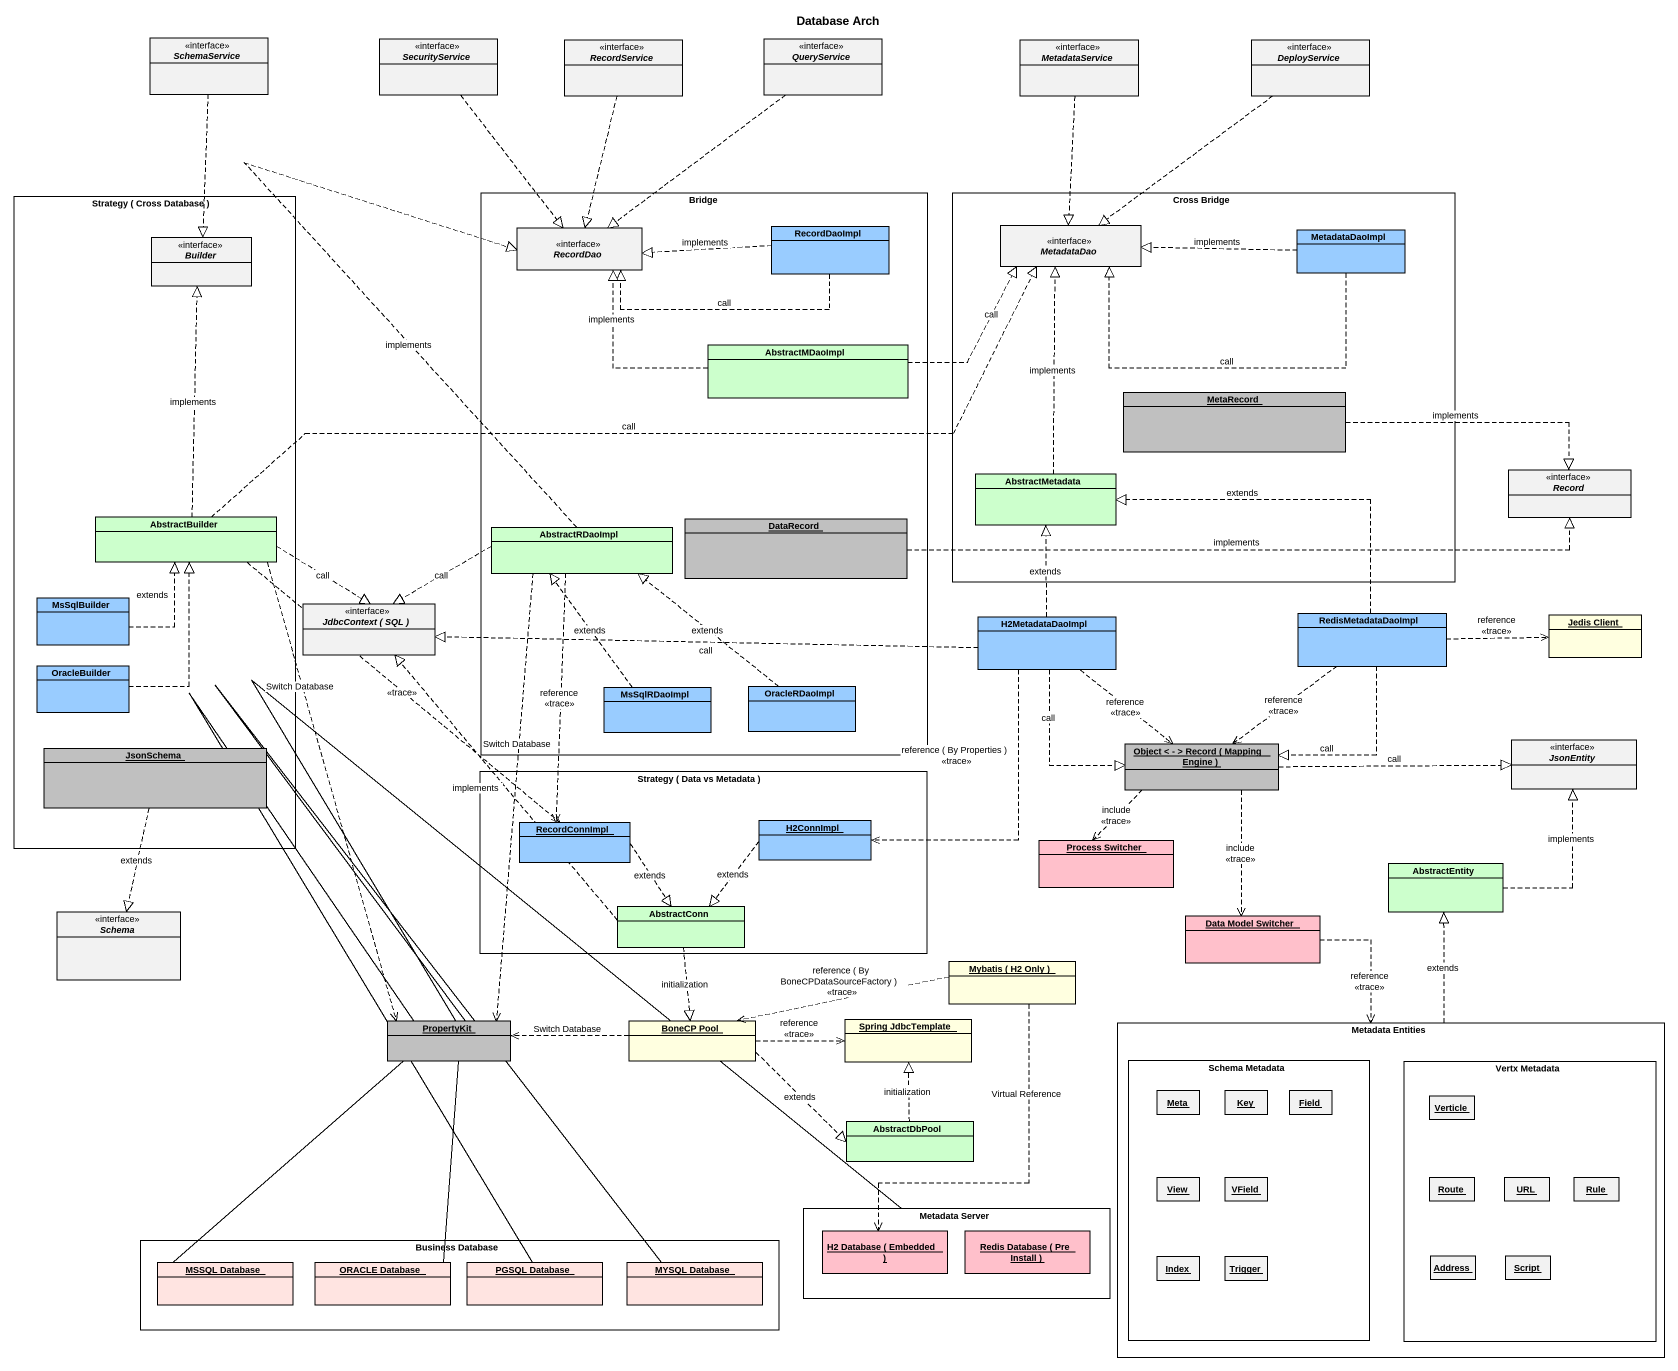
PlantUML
@startuml
title Database Arch
hide circle
hide empty members
interface SchemaService
interface SecurityService
interface RecordService
interface QueryService
interface MetadataService
interface DeployService
rectangle "Strategy ( Cross Database )" as Strategy_Cross_Database {
  interface Builder
  class AbstractBuilder #CCFFCC
  class MsSqlBuilder #99CCFF
  class OracleBuilder #99CCFF
  object JsonSchema #C0C0C0
}
rectangle Bridge {
  interface RecordDao
  class RecordDaoImpl #99CCFF
  class AbstractMDaoImpl #CCFFCC
  object DataRecord #C0C0C0
  class AbstractRDaoImpl #CCFFCC
  class MsSqlRDaoImpl #99CCFF
  class OracleRDaoImpl #99CCFF
}
rectangle "Cross Bridge" as Cross_Bridge {
  interface MetadataDao
  class MetadataDaoImpl #99CCFF
  object MetaRecord #C0C0C0
  class AbstractMetadata #CCFFCC
}
interface "Record" as Record_
interface "JdbcContext ( SQL )" as JdbcContext_SQL
class H2MetadataDaoImpl #99CCFF
class RedisMetadataDaoImpl #99CCFF
object "Jedis Client" as Jedis_Client #FFFFE0
object "Object < - > Record ( Mapping Engine )" as Object_Record_Mapping_Engine #C0C0C0
interface JsonEntity
rectangle "Strategy ( Data vs Metadata )" as Strategy_Data_vs_Metadata {
  object RecordConnImpl #99CCFF
  object H2ConnImpl #99CCFF
  class AbstractConn #CCFFCC
}
object "Process Switcher" as Process_Switcher #FFC0CB
class AbstractEntity #CCFFCC
interface Schema
object "Data Model Switcher" as Data_Model_Switcher #FFC0CB
object "Mybatis ( H2 Only )" as Mybatis_H2_Only #FFFFE0
object PropertyKit #C0C0C0
object "BoneCP Pool" as BoneCP_Pool #FFFFE0
object "Spring JdbcTemplate" as Spring_JdbcTemplate #FFFFE0
rectangle "Metadata Entities" as Metadata_Entities {
  rectangle "Schema Metadata" as Schema_Metadata {
    object Meta
    object Key
    object Field
    object View
    object VField
    object Index
    object Trigger
  }
  rectangle "Vertx Metadata" as Vertx_Metadata {
    object Verticle
    object Route
    object URL
    object Rule
    object Address
    object Script
  }
}
class AbstractDbPool #CCFFCC
rectangle "Metadata Server" as Metadata_Server {
  object "H2 Database ( Embedded )" as H2_Database_Embedded #FFC0CB
  object "Redis Database ( Pre Install )" as Redis_Database_Pre_Install #FFC0CB
}
rectangle "Business Database" as Business_Database {
  object "MSSQL Database" as MSSQL_Database #FFE4E1
  object "ORACLE Database" as ORACLE_Database #FFE4E1
  object "PGSQL Database" as PGSQL_Database #FFE4E1
  object "MYSQL Database" as MYSQL_Database #FFE4E1
}
SchemaService ..|> Builder
SecurityService ..|> RecordDao
RecordService ..|> RecordDao
QueryService ..|> RecordDao
MetadataService ..|> MetadataDao
DeployService ..|> MetadataDao
RecordDaoImpl .left.|> RecordDao : implements
RecordDaoImpl .left.|> RecordDao : call
MetadataDaoImpl .left.|> MetadataDao : implements
MetadataDaoImpl .left.|> MetadataDao : call
AbstractMDaoImpl .left.|> RecordDao : implements
AbstractMDaoImpl .right.|> MetadataDao : call
MetaRecord .right.|> Record_ : implements
AbstractMetadata .up.|> MetadataDao : implements
AbstractBuilder .up.|> Builder : implements
AbstractBuilder .right.|> MetadataDao : call
AbstractBuilder .right.|> JdbcContext_SQL : call
AbstractBuilder ..> RecordConnImpl : <<trace>>
AbstractBuilder ..> PropertyKit : Switch Database
DataRecord .right.|> Record_ : implements
AbstractRDaoImpl .up.|> RecordDao : implements
AbstractRDaoImpl .left.|> JdbcContext_SQL : call
AbstractRDaoImpl ..> RecordConnImpl : reference\n<<trace>>
AbstractRDaoImpl ..> PropertyKit : Switch Database
MsSqlBuilder .up.|> AbstractBuilder : extends
H2MetadataDaoImpl .up.|> AbstractMetadata : extends
H2MetadataDaoImpl .left.|> JdbcContext_SQL : call
H2MetadataDaoImpl ..> Object_Record_Mapping_Engine : reference\n<<trace>>
H2MetadataDaoImpl ..|> Object_Record_Mapping_Engine : call
H2MetadataDaoImpl ..> H2ConnImpl : reference ( By Properties )\n<<trace>>
RedisMetadataDaoImpl .left.|> AbstractMetadata : extends
RedisMetadataDaoImpl .right.> Jedis_Client : reference\n<<trace>>
RedisMetadataDaoImpl ..> Object_Record_Mapping_Engine : reference\n<<trace>>
RedisMetadataDaoImpl ..|> Object_Record_Mapping_Engine : call
OracleBuilder .up.|> AbstractBuilder
MsSqlRDaoImpl .up.|> AbstractRDaoImpl : extends
OracleRDaoImpl .up.|> AbstractRDaoImpl : extends
JsonSchema ..|> Schema : extends
Object_Record_Mapping_Engine .right.|> JsonEntity : call
Object_Record_Mapping_Engine ..> Process_Switcher : include\n<<trace>>
Object_Record_Mapping_Engine ..> Data_Model_Switcher : include\n<<trace>>
RecordConnImpl ..|> AbstractConn : extends
H2ConnImpl ..|> AbstractConn : extends
AbstractEntity .up.|> JsonEntity : implements
AbstractConn .up.|> JdbcContext_SQL : implements
AbstractConn ..|> BoneCP_Pool : initialization
Data_Model_Switcher ..> Metadata_Entities : reference\n<<trace>>
Mybatis_H2_Only .left.> BoneCP_Pool : reference ( By BoneCPDataSourceFactory )\n<<trace>>
Mybatis_H2_Only ..> H2_Database_Embedded : Virtual Reference
PropertyKit -right- Metadata_Server
PropertyKit -- MSSQL_Database
PropertyKit -- ORACLE_Database
PropertyKit -- PGSQL_Database
PropertyKit -- MYSQL_Database
BoneCP_Pool .left.> PropertyKit : Switch Database
BoneCP_Pool .right.> Spring_JdbcTemplate : reference\n<<trace>>
BoneCP_Pool .right.|> AbstractDbPool : extends
Metadata_Entities .up.|> AbstractEntity : extends
AbstractDbPool .up.|> Spring_JdbcTemplate : initialization
@enduml
